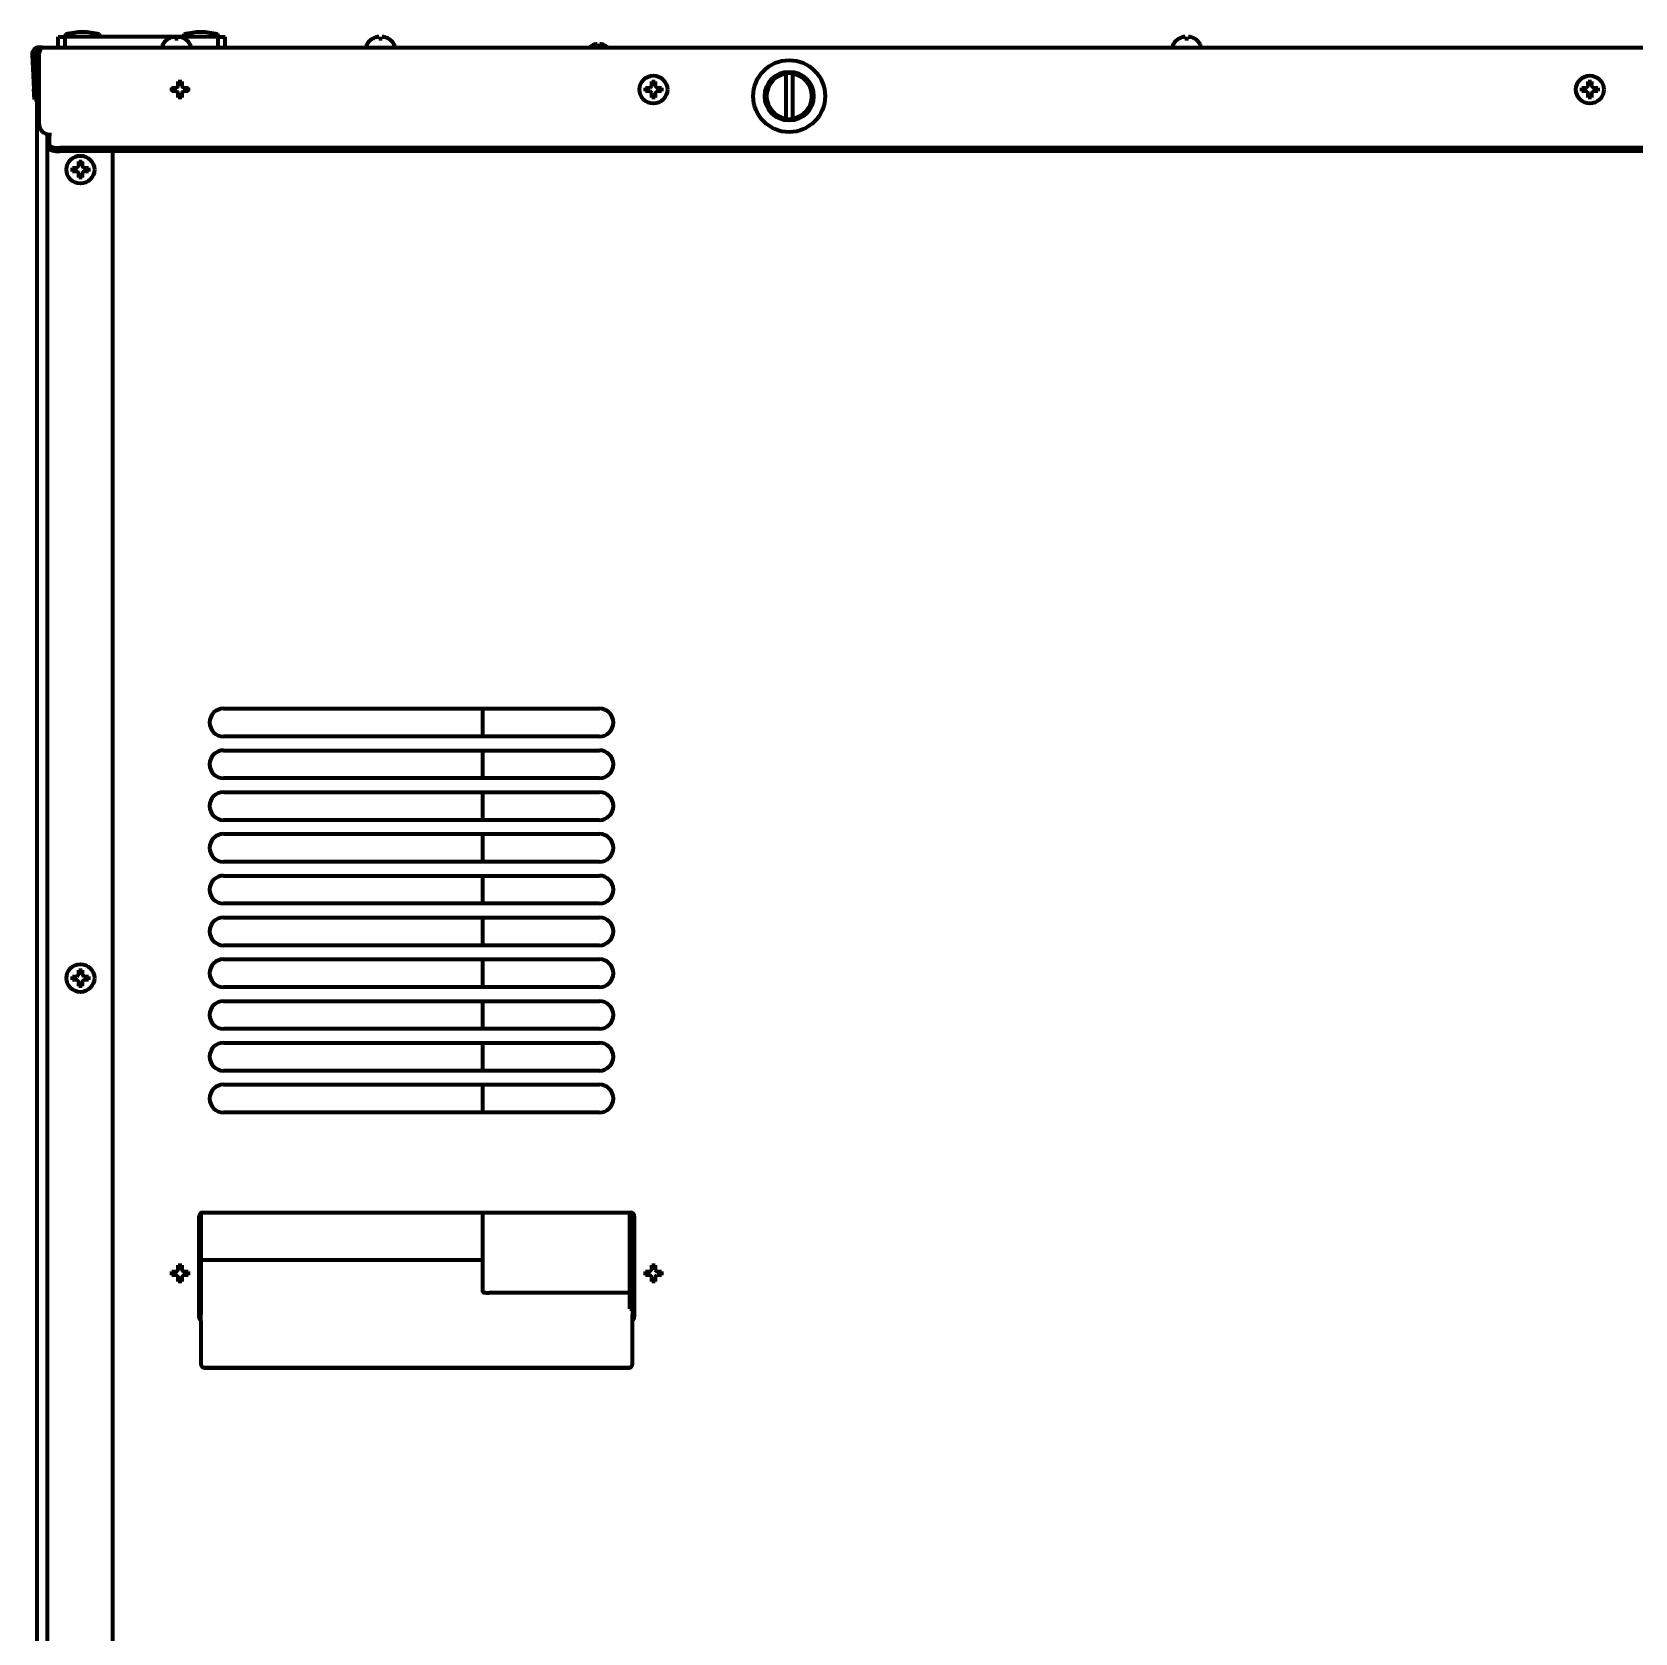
# Model space of a CAD drawing. Header units: inches. Extents: x -3055 to 7244, y 299 to 5591.
# Drawn here: x 6314.1 to 6774.5, y 3357.7 to 3817.5 of the extents above; entities that cross this region are included whole.
import ezdxf

# ---------------------------------------------------------------- set-up
doc = ezdxf.new("R2010")
doc.units = ezdxf.units.IN

msp = doc.modelspace()

# ---------------------------------------------------------------- linework, layer by layer
at = {"linetype": 'Continuous', "lineweight": 70}
for p, q in [((6317.07, 3813.12), (6316.07, 3813.12)), ((6317.07, 3813.12), (7206.07, 3813.12)), ((6321.57, 3813.12), (6321.57, 3816.12)), ((6321.57, 3816.12), (6323.57, 3816.12)), ((6323.57, 3816.5), (6323.57, 3816.12)), ((6354.52, 3816.12), (6323.57, 3816.12)), ((6323.57, 3813.12), (6323.57, 3816.12)), ((6333.57, 3816.12), (6333.57, 3816.5)), ((6351.57, 3813.72), (6351.57, 3813.52)), ((6353.27, 3815.57), (6353.27, 3815.6)), ((6356.07, 3816.12), (6355.07, 3816.12)), ((6367.57, 3816.12), (6356.63, 3816.12)), ((6357.57, 3816.5), (6357.57, 3816.12)), ((6357.87, 3815.6), (6357.87, 3815.57)), ((6359.57, 3813.52), (6359.57, 3813.72)), ((6367.57, 3816.12), (6367.57, 3816.5)), ((6367.57, 3813.12), (6367.57, 3816.12)), ((6367.57, 3816.12), (6369.57, 3816.12)), ((6369.57, 3813.12), (6369.57, 3816.12)), ((6410.17, 3813.72), (6410.17, 3813.52)), ((6411.87, 3815.57), (6411.87, 3815.6)), ((6416.47, 3815.6), (6416.47, 3815.57)), ((6418.17, 3813.52), (6418.17, 3813.72)), ((6474.95, 3813.6), (6474.95, 3813.62)), ((6476.45, 3813.6), (6476.45, 3814)), ((6477.2, 3814), (6477.2, 3813.6)), ((6478.7, 3813.62), (6478.7, 3813.6)), ((6641.77, 3813.72), (6641.77, 3813.52)), ((6643.47, 3815.57), (6643.47, 3815.6)), ((6648.07, 3815.6), (6648.07, 3815.57)), ((6649.77, 3813.52), (6649.77, 3813.72)), ((6314.08, 3811.02), (6314.59, 3801.12)), ((6315.07, 3811.07), (6315.59, 3801.17)), ((6315.57, 3811.63), (6316.38, 3811.63)), ((6315.57, 3811.63), (6315.57, 3808.63)), ((6315.57, 3810.02), (6316.07, 3810.02)), ((6315.57, 3801.55), (6315.57, 3810.02)), ((6316.07, 3791.12), (6316.07, 3811.12)), ((6314.75, 3798.12), (6314.59, 3801.12)), ((6315.59, 3801.17), (6315.75, 3798.18)), ((6354.27, 3801.02), (6354.27, 3801.52)), ((6354.27, 3800.52), (6354.27, 3801.02)), ((6358.87, 3801.52), (6358.87, 3801.02)), ((6358.87, 3801.02), (6358.87, 3800.52)), ((6490.27, 3801.02), (6490.27, 3801.52)), ((6490.27, 3800.52), (6490.27, 3801.02)), ((6494.87, 3801.52), (6494.87, 3801.02)), ((6494.87, 3801.02), (6494.87, 3800.52)), ((6759.27, 3801.02), (6759.27, 3801.52)), ((6759.27, 3800.52), (6759.27, 3801.02)), ((6763.87, 3801.52), (6763.87, 3801.02)), ((6763.87, 3801.02), (6763.87, 3800.52)), ((6314.75, 3798.12), (6315.75, 3798.18)), ((6315.57, 2146.62), (6315.57, 3798.15)), ((6318.37, 3788.2), (6318.37, 2487.22)), ((6319.05, 3788.62), (6319.05, 3788.12)), ((6319.07, 3788.62), (6319.05, 3788.62)), ((6319.07, 3788.62), (6319.07, 3787.66)), ((6319.07, 3785.02), (6319.07, 3787.66)), ((6319.07, 3785.02), (6319.07, 3784.05)), ((7201.07, 3784.24), (6322.07, 3784.24)), ((7201.07, 3783.28), (6322.07, 3783.28)), ((6337.27, 2485.22), (6337.27, 3783.27)), ((6325.67, 3778.02), (6325.67, 3778.52)), ((6325.67, 3777.52), (6325.67, 3778.02)), ((6330.27, 3778.52), (6330.27, 3778.02)), ((6330.27, 3778.02), (6330.27, 3777.52)), ((6369.07, 3623.22), (6477.07, 3623.22)), ((6443.57, 3615.22), (6443.57, 3623.22)), ((6477.07, 3615.22), (6369.07, 3615.22)), ((6369.07, 3611.22), (6477.07, 3611.22)), ((6443.57, 3603.22), (6443.57, 3611.22)), ((6477.07, 3603.22), (6369.07, 3603.22)), ((6369.07, 3599.22), (6477.07, 3599.22)), ((6443.57, 3591.22), (6443.57, 3599.22)), ((6477.07, 3591.22), (6369.07, 3591.22)), ((6369.07, 3587.22), (6477.07, 3587.22)), ((6443.57, 3579.22), (6443.57, 3587.22)), ((6477.07, 3579.22), (6369.07, 3579.22)), ((6369.07, 3575.22), (6477.07, 3575.22)), ((6443.57, 3567.23), (6443.57, 3575.22)), ((6477.07, 3567.22), (6369.07, 3567.22)), ((6369.07, 3563.22), (6477.07, 3563.22)), ((6443.57, 3555.23), (6443.57, 3563.23)), ((6477.07, 3555.22), (6369.07, 3555.22)), ((6369.07, 3551.22), (6477.07, 3551.22)), ((6443.57, 3543.23), (6443.57, 3551.23)), ((6325.67, 3545.82), (6325.67, 3546.32)), ((6325.67, 3545.32), (6325.67, 3545.82)), ((6330.27, 3546.32), (6330.27, 3545.82)), ((6330.27, 3545.82), (6330.27, 3545.32)), ((6477.07, 3543.22), (6369.07, 3543.22)), ((6369.07, 3539.22), (6477.07, 3539.22)), ((6443.57, 3531.23), (6443.57, 3539.23)), ((6477.07, 3531.22), (6369.07, 3531.22)), ((6369.07, 3527.22), (6477.07, 3527.22)), ((6443.57, 3519.23), (6443.57, 3527.23)), ((6477.07, 3519.22), (6369.07, 3519.22)), ((6369.07, 3515.22), (6477.07, 3515.22)), ((6443.57, 3507.23), (6443.57, 3515.23)), ((6477.07, 3507.22), (6369.07, 3507.22)), ((6362.07, 3448.47), (6362.07, 3477.47)), ((6362.57, 3478.34), (6362.57, 3449.67)), ((6363.07, 3478.47), (6486.07, 3478.47)), ((6443.57, 3455.61), (6443.57, 3478.47)), ((6485.77, 3451.87), (6485.77, 3478.48)), ((6486.57, 3451.87), (6486.57, 3478.34)), ((6486.57, 3478.34), (6486.57, 3449.67)), ((6487.07, 3477.47), (6487.07, 3448.47)), ((6443.57, 3464.8), (6362.57, 3464.8)), ((6354.27, 3461.02), (6354.27, 3461.52)), ((6354.27, 3460.52), (6354.27, 3461.02)), ((6358.87, 3461.52), (6358.87, 3461.02)), ((6358.87, 3461.02), (6358.87, 3460.52)), ((6490.27, 3461.02), (6490.27, 3461.52)), ((6490.27, 3460.52), (6490.27, 3461.02)), ((6494.87, 3461.52), (6494.87, 3461.02)), ((6494.87, 3461.02), (6494.87, 3460.52)), ((6484.77, 3455.44), (6445.37, 3455.44)), ((6362.57, 3449.66), (6362.57, 3449.23)), ((6362.57, 3447.33), (6362.57, 3449.23)), ((6485.77, 3450.87), (6485.77, 3451.87)), ((6485.77, 3450.87), (6486.57, 3450.87)), ((6486.57, 3449.66), (6486.57, 3449.23)), ((6486.57, 3447.33), (6486.57, 3449.23)), ((6362.17, 3447.78), (6362.55, 3448.15)), ((6362.27, 3447.88), (6362.57, 3448.18)), ((6362.57, 3447.33), (6362.57, 3434.95)), ((6486.88, 3447.88), (6486.57, 3448.18)), ((6486.57, 3434.95), (6486.57, 3447.33)), ((6486.97, 3447.78), (6486.6, 3448.15)), ((6362.57, 3434.92), (6362.57, 3434.95)), ((6363.57, 3433.95), (6485.57, 3433.95)), ((6363.57, 3433.92), (6485.57, 3433.92)), ((6486.57, 3434.92), (6486.57, 3434.95))]:
    msp.add_line(p, q, dxfattribs=at)
for centre, radius in [((6531.57, 3799.12), 10.33), ((6492.57, 3801.02), 4), ((6531.57, 3799.12), 7.01), ((6761.57, 3801.02), 4), ((6327.97, 3778.02), 4), ((6327.97, 3545.82), 4)]:
    msp.add_circle(centre, radius, dxfattribs=at)
for centre, radius, start, end in [((6328.57, 3801.5), 16.03, 90, 107.3908), ((6328.57, 3801.5), 16.03, 72.6092, 90), ((6362.57, 3801.5), 16.03, 90, 107.3908), ((6362.57, 3801.5), 16.03, 72.6092, 90), ((6316.07, 3811.12), 2, 90, 183), ((6323.82, 3810.38), 3.75, 126.87, 132.9149), ((6323.87, 3816.5), 0.3, 107.3908, 180), ((6333.27, 3816.5), 0.3, 0, 72.6092), ((6351.97, 3813.72), 0.4, 149.6988, 180), ((6351.97, 3813.52), 0.4, 180, 270), ((6355.77, 3811.5), 4.8, 121.3727, 149.6988), ((6357.87, 3816.5), 0.3, 107.3908, 180), ((6355.37, 3811.5), 4.8, 30.3012, 58.6273), ((6359.17, 3813.52), 0.4, 270, 0), ((6359.17, 3813.72), 0.4, 0, 30.3012), ((6367.27, 3816.5), 0.3, 0, 72.6092), ((6410.57, 3813.72), 0.4, 149.6988, 180), ((6410.57, 3813.52), 0.4, 180, 270), ((6414.37, 3811.5), 4.8, 121.3727, 149.6988), ((6413.97, 3811.5), 4.8, 30.3012, 58.6273), ((6417.77, 3813.52), 0.4, 270, 0), ((6417.77, 3813.72), 0.4, 0, 30.3012), ((6476.82, 3810.38), 3.75, 120, 132.9149), ((6476.82, 3810.38), 3.73, 103.5627, 120.1668), ((6476.82, 3810.38), 3.25, 83.3693, 96.6307), ((6476.82, 3810.38), 3.73, 59.8332, 76.4373), ((6476.82, 3810.38), 3.75, 47.0851, 60), ((6642.17, 3813.72), 0.4, 149.6988, 180), ((6642.17, 3813.52), 0.4, 180, 270), ((6645.97, 3811.5), 4.8, 121.3727, 149.6988), ((6645.57, 3811.5), 4.8, 30.3012, 58.6273), ((6649.37, 3813.52), 0.4, 270, 0), ((6649.37, 3813.72), 0.4, 0, 30.3012), ((6316.07, 3811.12), 1, 90, 183), ((6317.57, 3810.02), 2, 139.1583, 180), ((6531.57, 3799.12), 6.5, 98.8499, 261.1501), ((6531.57, 3799.12), 6.57, 81.2466, 98.7534), ((6531.57, 3799.12), 6.5, 278.8499, 81.1501), ((6356.57, 3801.02), 2.25, 166.9613, 193.1119), ((6356.57, 3801.02), 2.25, 347.0512, 13.1175), ((6319.07, 3791.12), 3, 180, 269.618), ((6531.57, 3799.12), 6.57, 261.2466, 278.7534), ((6369.07, 3619.22), 4, 90, 270), ((6477.07, 3619.22), 4, 270, 90), ((6369.07, 3607.22), 4, 90, 270), ((6477.07, 3607.22), 4, 270, 90), ((6369.07, 3595.22), 4, 90, 270), ((6477.07, 3595.22), 4, 270, 90), ((6369.07, 3583.22), 4, 90, 270), ((6477.07, 3583.22), 4, 270, 90), ((6369.07, 3571.22), 4, 90, 270), ((6477.07, 3571.22), 4, 270, 90), ((6369.07, 3559.22), 4, 90, 270), ((6477.07, 3559.22), 4, 270, 90), ((6369.07, 3547.22), 4, 90, 270), ((6477.07, 3547.22), 4, 270, 90), ((6369.07, 3535.22), 4, 90, 270), ((6477.07, 3535.22), 4, 270, 90), ((6369.07, 3523.22), 4, 90, 270), ((6477.07, 3523.22), 4, 270, 90), ((6369.07, 3511.22), 4, 90, 270), ((6477.07, 3511.22), 4, 270, 90), ((6363.07, 3477.47), 1, 90, 180), ((6486.07, 3477.47), 1, 0, 90), ((6363.07, 3448.47), 1, 180, 240.0005), ((6486.07, 3448.47), 1, 300.0023, 0)]:
    msp.add_arc(centre, radius, start, end, dxfattribs=at)
for centre, major_axis, ratio, start_param, end_param in [((6476.2, 3810.38), (0, -3.64), 0.707107, 3.044426, 3.23876), ((6477.45, 3810.38), (0, 3.64), 0.707107, 6.186018, 6.380352), ((6322.07, 3785.02), (-3, 0), 0.258819, 0, 1.570796), ((6322.07, 3784.05), (3, 0), 0.258819, 3.141593, 4.712389), ((6362.56, 3446.18), (0.01, 2), 0.083873, 0.008605, 0.147661), ((6486.58, 3446.18), (-0.01, 2), 0.083873, 6.135524, 6.27458), ((6363.57, 3434.95), (-1, 0), 0.999391, 0, 1.570796), ((6363.57, 3434.92), (1, 0), 0.999391, 3.141593, 4.712389), ((6485.57, 3434.95), (-1, 0), 0.999391, 1.570796, 3.141593), ((6485.57, 3434.92), (1, 0), 0.999391, 4.712389, 6.283185)]:
    msp.add_ellipse(centre, major_axis=major_axis, ratio=ratio, start_param=start_param, end_param=end_param, dxfattribs=at)
for points in [[(6316.07, 3811.12), (6316.1, 3811.19), (6316.14, 3811.33), (6316.21, 3811.54), (6316.27, 3811.74), (6316.34, 3811.94), (6316.41, 3812.13), (6316.47, 3812.3), (6316.54, 3812.46), (6316.61, 3812.61), (6316.67, 3812.74), (6316.74, 3812.86), (6316.81, 3812.95), (6316.87, 3813.03), (6316.94, 3813.08), (6317.01, 3813.12), (6317.05, 3813.12), (6317.07, 3813.12)], [(6354.57, 3816.12), (6354.52, 3816.11), (6354.41, 3816.08), (6354.25, 3816.02), (6354.09, 3815.97), (6353.93, 3815.91), (6353.78, 3815.84), (6353.63, 3815.77), (6353.46, 3815.68), (6353.34, 3815.61), (6353.27, 3815.57)], [(6355.07, 3816.12), (6355.05, 3816.12), (6355, 3816.13), (6354.92, 3816.13), (6354.85, 3816.14), (6354.78, 3816.14), (6354.71, 3816.13), (6354.64, 3816.13), (6354.6, 3816.12), (6354.57, 3816.12)], [(6356.07, 3815.57), (6355.91, 3815.59), (6355.57, 3815.61), (6355.24, 3815.59), (6355.07, 3815.57)], [(6356.57, 3816.12), (6356.55, 3816.12), (6356.5, 3816.13), (6356.43, 3816.13), (6356.36, 3816.14), (6356.29, 3816.14), (6356.22, 3816.13), (6356.14, 3816.13), (6356.1, 3816.12), (6356.07, 3816.12)], [(6356.07, 3816.12), (6356.07, 3816.11), (6356.07, 3816.08), (6356.07, 3816.02), (6356.07, 3815.97), (6356.07, 3815.91), (6356.07, 3815.84), (6356.07, 3815.77), (6356.07, 3815.68), (6356.07, 3815.61), (6356.07, 3815.57)], [(6413.17, 3816.12), (6413.12, 3816.11), (6413.01, 3816.08), (6412.85, 3816.02), (6412.69, 3815.97), (6412.53, 3815.91), (6412.38, 3815.84), (6412.23, 3815.77), (6412.06, 3815.68), (6411.94, 3815.61), (6411.87, 3815.57)], [(6413.67, 3816.12), (6413.65, 3816.12), (6413.6, 3816.13), (6413.52, 3816.13), (6413.45, 3816.14), (6413.38, 3816.14), (6413.31, 3816.13), (6413.24, 3816.13), (6413.2, 3816.12), (6413.17, 3816.12)], [(6414.67, 3815.57), (6414.51, 3815.59), (6414.17, 3815.61), (6413.84, 3815.59), (6413.67, 3815.57)], [(6415.17, 3816.12), (6415.15, 3816.12), (6415.1, 3816.13), (6415.03, 3816.13), (6414.96, 3816.14), (6414.89, 3816.14), (6414.82, 3816.13), (6414.74, 3816.13), (6414.7, 3816.12), (6414.67, 3816.12)], [(6414.67, 3816.12), (6414.67, 3816.11), (6414.67, 3816.08), (6414.67, 3816.02), (6414.67, 3815.97), (6414.67, 3815.91), (6414.67, 3815.84), (6414.67, 3815.77), (6414.67, 3815.68), (6414.67, 3815.61), (6414.67, 3815.57)], [(6644.77, 3816.12), (6644.72, 3816.11), (6644.61, 3816.08), (6644.45, 3816.02), (6644.29, 3815.97), (6644.13, 3815.91), (6643.98, 3815.84), (6643.83, 3815.77), (6643.66, 3815.68), (6643.54, 3815.61), (6643.47, 3815.57)], [(6645.27, 3816.12), (6645.25, 3816.12), (6645.2, 3816.13), (6645.12, 3816.13), (6645.05, 3816.14), (6644.98, 3816.14), (6644.91, 3816.13), (6644.84, 3816.13), (6644.8, 3816.12), (6644.77, 3816.12)], [(6646.27, 3815.57), (6646.11, 3815.59), (6645.77, 3815.61), (6645.44, 3815.59), (6645.27, 3815.57)], [(6646.77, 3816.12), (6646.75, 3816.12), (6646.7, 3816.13), (6646.63, 3816.13), (6646.56, 3816.14), (6646.49, 3816.14), (6646.42, 3816.13), (6646.34, 3816.13), (6646.3, 3816.12), (6646.27, 3816.12)], [(6646.27, 3816.12), (6646.27, 3816.11), (6646.27, 3816.08), (6646.27, 3816.02), (6646.27, 3815.97), (6646.27, 3815.91), (6646.27, 3815.84), (6646.27, 3815.77), (6646.27, 3815.68), (6646.27, 3815.61), (6646.27, 3815.57)], [(6356.07, 3802.02), (6356.07, 3802.08), (6356.07, 3802.19), (6356.07, 3802.35), (6356.07, 3802.51), (6356.07, 3802.66), (6356.07, 3802.81), (6356.07, 3802.97), (6356.07, 3803.14), (6356.07, 3803.26), (6356.07, 3803.32)], [(6356.07, 3803.32), (6356.24, 3803.32), (6356.57, 3803.32), (6356.91, 3803.32), (6357.07, 3803.32)], [(6492.07, 3802.02), (6492.07, 3802.08), (6492.07, 3802.19), (6492.07, 3802.35), (6492.07, 3802.51), (6492.07, 3802.66), (6492.07, 3802.81), (6492.07, 3802.97), (6492.07, 3803.14), (6492.07, 3803.26), (6492.07, 3803.32)], [(6492.07, 3803.32), (6492.24, 3803.32), (6492.57, 3803.32), (6492.91, 3803.32), (6493.07, 3803.32)], [(6530.57, 3805.55), (6530.57, 3805.28), (6530.57, 3804.77), (6530.57, 3804.06), (6530.57, 3803.41), (6530.57, 3802.81), (6530.57, 3802.25), (6530.57, 3801.75), (6530.57, 3801.29), (6530.57, 3800.87), (6530.57, 3800.49), (6530.57, 3800.16), (6530.57, 3799.87), (6530.57, 3799.61), (6530.57, 3799.37), (6530.57, 3799.12), (6530.57, 3798.87), (6530.57, 3798.63), (6530.57, 3798.38), (6530.57, 3798.08), (6530.57, 3797.75), (6530.57, 3797.38), (6530.57, 3796.96), (6530.57, 3796.5), (6530.57, 3795.99), (6530.57, 3795.44), (6530.57, 3794.84), (6530.57, 3794.19), (6530.57, 3793.48), (6530.57, 3792.97), (6530.57, 3792.7)], [(6532.57, 3792.7), (6532.57, 3792.97), (6532.57, 3793.48), (6532.57, 3794.19), (6532.57, 3794.84), (6532.57, 3795.44), (6532.57, 3795.99), (6532.57, 3796.5), (6532.57, 3796.96), (6532.57, 3797.38), (6532.57, 3797.75), (6532.57, 3798.09), (6532.57, 3798.38), (6532.57, 3798.63), (6532.57, 3798.88), (6532.57, 3799.12), (6532.57, 3799.37), (6532.57, 3799.62), (6532.57, 3799.87), (6532.57, 3800.16), (6532.57, 3800.5), (6532.57, 3800.87), (6532.57, 3801.29), (6532.57, 3801.75), (6532.57, 3802.25), (6532.57, 3802.81), (6532.57, 3803.41), (6532.57, 3804.06), (6532.57, 3804.77), (6532.57, 3805.28), (6532.57, 3805.55)], [(6761.07, 3802.02), (6761.07, 3802.08), (6761.07, 3802.19), (6761.07, 3802.35), (6761.07, 3802.51), (6761.07, 3802.66), (6761.07, 3802.81), (6761.07, 3802.97), (6761.07, 3803.14), (6761.07, 3803.26), (6761.07, 3803.32)], [(6761.07, 3803.32), (6761.24, 3803.32), (6761.57, 3803.32), (6761.91, 3803.32), (6762.07, 3803.32)], [(6355.57, 3800.52), (6355.52, 3800.52), (6355.41, 3800.52), (6355.25, 3800.52), (6355.09, 3800.52), (6354.93, 3800.52), (6354.78, 3800.52), (6354.63, 3800.52), (6354.46, 3800.52), (6354.34, 3800.52), (6354.27, 3800.52)], [(6355.57, 3801.52), (6355.6, 3801.55), (6355.64, 3801.59), (6355.72, 3801.67), (6355.79, 3801.74), (6355.86, 3801.81), (6355.93, 3801.88), (6356, 3801.95), (6356.05, 3802), (6356.07, 3802.02)], [(6356.07, 3800.02), (6356.05, 3800.05), (6356, 3800.1), (6355.92, 3800.17), (6355.85, 3800.25), (6355.78, 3800.32), (6355.71, 3800.39), (6355.64, 3800.45), (6355.6, 3800.5), (6355.57, 3800.52)], [(6357.07, 3798.72), (6356.91, 3798.72), (6356.57, 3798.72), (6356.24, 3798.72), (6356.07, 3798.72)], [(6357.07, 3802.02), (6357.1, 3802), (6357.15, 3801.95), (6357.22, 3801.87), (6357.3, 3801.8), (6357.37, 3801.73), (6357.44, 3801.66), (6357.5, 3801.59), (6357.55, 3801.55), (6357.57, 3801.52)], [(6357.57, 3800.52), (6357.55, 3800.5), (6357.5, 3800.45), (6357.43, 3800.38), (6357.36, 3800.31), (6357.29, 3800.24), (6357.22, 3800.17), (6357.14, 3800.09), (6357.1, 3800.05), (6357.07, 3800.02)], [(6357.07, 3800.02), (6357.07, 3799.97), (6357.07, 3799.86), (6357.07, 3799.7), (6357.07, 3799.54), (6357.07, 3799.39), (6357.07, 3799.23), (6357.07, 3799.08), (6357.07, 3798.91), (6357.07, 3798.79), (6357.07, 3798.72)], [(6357.57, 3801.52), (6357.63, 3801.52), (6357.74, 3801.52), (6357.9, 3801.52), (6358.06, 3801.52), (6358.21, 3801.52), (6358.36, 3801.52), (6358.52, 3801.52), (6358.69, 3801.52), (6358.81, 3801.52), (6358.87, 3801.52)], [(6491.57, 3800.52), (6491.52, 3800.52), (6491.41, 3800.52), (6491.25, 3800.52), (6491.09, 3800.52), (6490.93, 3800.52), (6490.78, 3800.52), (6490.63, 3800.52), (6490.46, 3800.52), (6490.34, 3800.52), (6490.27, 3800.52)], [(6491.57, 3801.52), (6491.6, 3801.55), (6491.64, 3801.59), (6491.72, 3801.67), (6491.79, 3801.74), (6491.86, 3801.81), (6491.93, 3801.88), (6492, 3801.95), (6492.05, 3802), (6492.07, 3802.02)], [(6492.07, 3800.02), (6492.05, 3800.05), (6492, 3800.1), (6491.92, 3800.17), (6491.85, 3800.25), (6491.78, 3800.32), (6491.71, 3800.39), (6491.64, 3800.45), (6491.6, 3800.5), (6491.57, 3800.52)], [(6493.07, 3798.72), (6492.91, 3798.72), (6492.57, 3798.72), (6492.24, 3798.72), (6492.07, 3798.72)], [(6493.07, 3802.02), (6493.1, 3802), (6493.15, 3801.95), (6493.22, 3801.87), (6493.3, 3801.8), (6493.37, 3801.73), (6493.44, 3801.66), (6493.5, 3801.59), (6493.55, 3801.55), (6493.57, 3801.52)], [(6493.57, 3800.52), (6493.55, 3800.5), (6493.5, 3800.45), (6493.43, 3800.38), (6493.36, 3800.31), (6493.29, 3800.24), (6493.22, 3800.17), (6493.14, 3800.09), (6493.1, 3800.05), (6493.07, 3800.02)], [(6493.07, 3800.02), (6493.07, 3799.97), (6493.07, 3799.86), (6493.07, 3799.7), (6493.07, 3799.54), (6493.07, 3799.39), (6493.07, 3799.23), (6493.07, 3799.08), (6493.07, 3798.91), (6493.07, 3798.79), (6493.07, 3798.72)], [(6493.57, 3801.52), (6493.63, 3801.52), (6493.74, 3801.52), (6493.9, 3801.52), (6494.06, 3801.52), (6494.21, 3801.52), (6494.36, 3801.52), (6494.52, 3801.52), (6494.69, 3801.52), (6494.81, 3801.52), (6494.87, 3801.52)], [(6760.57, 3800.52), (6760.52, 3800.52), (6760.41, 3800.52), (6760.25, 3800.52), (6760.09, 3800.52), (6759.93, 3800.52), (6759.78, 3800.52), (6759.63, 3800.52), (6759.46, 3800.52), (6759.34, 3800.52), (6759.27, 3800.52)], [(6760.57, 3801.52), (6760.6, 3801.55), (6760.64, 3801.59), (6760.72, 3801.67), (6760.79, 3801.74), (6760.86, 3801.81), (6760.93, 3801.88), (6761, 3801.95), (6761.05, 3802), (6761.07, 3802.02)], [(6761.07, 3800.02), (6761.05, 3800.05), (6761, 3800.1), (6760.92, 3800.17), (6760.85, 3800.25), (6760.78, 3800.32), (6760.71, 3800.39), (6760.64, 3800.45), (6760.6, 3800.5), (6760.57, 3800.52)], [(6762.07, 3798.72), (6761.91, 3798.72), (6761.57, 3798.72), (6761.24, 3798.72), (6761.07, 3798.72)], [(6762.07, 3802.02), (6762.1, 3802), (6762.15, 3801.95), (6762.22, 3801.87), (6762.3, 3801.8), (6762.37, 3801.73), (6762.44, 3801.66), (6762.5, 3801.59), (6762.55, 3801.55), (6762.57, 3801.52)], [(6762.57, 3800.52), (6762.55, 3800.5), (6762.5, 3800.45), (6762.43, 3800.38), (6762.36, 3800.31), (6762.29, 3800.24), (6762.22, 3800.17), (6762.14, 3800.09), (6762.1, 3800.05), (6762.07, 3800.02)], [(6762.07, 3800.02), (6762.07, 3799.97), (6762.07, 3799.86), (6762.07, 3799.7), (6762.07, 3799.54), (6762.07, 3799.39), (6762.07, 3799.23), (6762.07, 3799.08), (6762.07, 3798.91), (6762.07, 3798.79), (6762.07, 3798.72)], [(6762.57, 3801.52), (6762.63, 3801.52), (6762.74, 3801.52), (6762.9, 3801.52), (6763.06, 3801.52), (6763.21, 3801.52), (6763.36, 3801.52), (6763.52, 3801.52), (6763.69, 3801.52), (6763.81, 3801.52), (6763.87, 3801.52)], [(6327.47, 3779.02), (6327.47, 3779.08), (6327.47, 3779.19), (6327.47, 3779.35), (6327.47, 3779.51), (6327.47, 3779.66), (6327.47, 3779.81), (6327.47, 3779.97), (6327.47, 3780.14), (6327.47, 3780.26), (6327.47, 3780.32)], [(6327.47, 3780.32), (6327.64, 3780.32), (6327.97, 3780.32), (6328.31, 3780.32), (6328.47, 3780.32)], [(6326.97, 3777.52), (6326.92, 3777.52), (6326.81, 3777.52), (6326.65, 3777.52), (6326.49, 3777.52), (6326.33, 3777.52), (6326.18, 3777.52), (6326.03, 3777.52), (6325.86, 3777.52), (6325.74, 3777.52), (6325.67, 3777.52)], [(6326.97, 3778.52), (6327, 3778.55), (6327.04, 3778.59), (6327.12, 3778.67), (6327.19, 3778.74), (6327.26, 3778.81), (6327.33, 3778.88), (6327.4, 3778.95), (6327.45, 3779), (6327.47, 3779.02)], [(6327.47, 3777.02), (6327.45, 3777.05), (6327.4, 3777.1), (6327.32, 3777.17), (6327.25, 3777.25), (6327.18, 3777.32), (6327.11, 3777.39), (6327.04, 3777.45), (6327, 3777.5), (6326.97, 3777.52)], [(6328.47, 3775.72), (6328.31, 3775.72), (6327.97, 3775.72), (6327.64, 3775.72), (6327.47, 3775.72)], [(6328.47, 3779.02), (6328.5, 3779), (6328.55, 3778.95), (6328.62, 3778.87), (6328.7, 3778.8), (6328.77, 3778.73), (6328.84, 3778.66), (6328.9, 3778.59), (6328.95, 3778.55), (6328.97, 3778.52)], [(6328.97, 3777.52), (6328.95, 3777.5), (6328.9, 3777.45), (6328.83, 3777.38), (6328.76, 3777.31), (6328.69, 3777.24), (6328.62, 3777.17), (6328.54, 3777.09), (6328.5, 3777.05), (6328.47, 3777.02)], [(6328.47, 3777.02), (6328.47, 3776.97), (6328.47, 3776.86), (6328.47, 3776.7), (6328.47, 3776.54), (6328.47, 3776.39), (6328.47, 3776.23), (6328.47, 3776.08), (6328.47, 3775.91), (6328.47, 3775.79), (6328.47, 3775.72)], [(6328.97, 3778.52), (6329.03, 3778.52), (6329.14, 3778.52), (6329.3, 3778.52), (6329.46, 3778.52), (6329.61, 3778.52), (6329.76, 3778.52), (6329.92, 3778.52), (6330.09, 3778.52), (6330.21, 3778.52), (6330.27, 3778.52)], [(6326.97, 3546.32), (6327, 3546.35), (6327.04, 3546.39), (6327.12, 3546.47), (6327.19, 3546.54), (6327.26, 3546.61), (6327.33, 3546.68), (6327.4, 3546.75), (6327.45, 3546.8), (6327.47, 3546.82)], [(6327.47, 3546.82), (6327.47, 3546.88), (6327.47, 3546.99), (6327.47, 3547.15), (6327.47, 3547.31), (6327.47, 3547.46), (6327.47, 3547.61), (6327.47, 3547.77), (6327.47, 3547.94), (6327.47, 3548.06), (6327.47, 3548.12)], [(6327.47, 3548.12), (6327.64, 3548.12), (6327.97, 3548.12), (6328.31, 3548.12), (6328.47, 3548.12)], [(6328.47, 3546.82), (6328.5, 3546.8), (6328.55, 3546.75), (6328.62, 3546.67), (6328.7, 3546.6), (6328.77, 3546.53), (6328.84, 3546.46), (6328.9, 3546.39), (6328.95, 3546.35), (6328.97, 3546.32)], [(6328.97, 3546.32), (6329.03, 3546.32), (6329.14, 3546.32), (6329.3, 3546.32), (6329.46, 3546.32), (6329.61, 3546.32), (6329.76, 3546.32), (6329.92, 3546.32), (6330.09, 3546.32), (6330.21, 3546.32), (6330.27, 3546.32)], [(6326.97, 3545.32), (6326.92, 3545.32), (6326.81, 3545.32), (6326.65, 3545.32), (6326.49, 3545.32), (6326.33, 3545.32), (6326.18, 3545.32), (6326.03, 3545.32), (6325.86, 3545.32), (6325.74, 3545.32), (6325.67, 3545.32)], [(6327.47, 3544.82), (6327.45, 3544.85), (6327.4, 3544.9), (6327.32, 3544.97), (6327.25, 3545.05), (6327.18, 3545.12), (6327.11, 3545.19), (6327.04, 3545.25), (6327, 3545.3), (6326.97, 3545.32)], [(6328.47, 3543.52), (6328.31, 3543.52), (6327.97, 3543.52), (6327.64, 3543.52), (6327.47, 3543.52)], [(6328.97, 3545.32), (6328.95, 3545.3), (6328.9, 3545.25), (6328.83, 3545.18), (6328.76, 3545.11), (6328.69, 3545.04), (6328.62, 3544.97), (6328.54, 3544.89), (6328.5, 3544.85), (6328.47, 3544.82)], [(6328.47, 3544.82), (6328.47, 3544.77), (6328.47, 3544.66), (6328.47, 3544.5), (6328.47, 3544.34), (6328.47, 3544.19), (6328.47, 3544.03), (6328.47, 3543.88), (6328.47, 3543.71), (6328.47, 3543.59), (6328.47, 3543.52)], [(6356.07, 3462.02), (6356.07, 3462.08), (6356.07, 3462.19), (6356.07, 3462.35), (6356.07, 3462.51), (6356.07, 3462.66), (6356.07, 3462.81), (6356.07, 3462.97), (6356.07, 3463.14), (6356.07, 3463.26), (6356.07, 3463.32)], [(6356.07, 3463.32), (6356.24, 3463.32), (6356.57, 3463.32), (6356.91, 3463.32), (6357.07, 3463.32)], [(6492.07, 3462.02), (6492.07, 3462.08), (6492.07, 3462.19), (6492.07, 3462.35), (6492.07, 3462.51), (6492.07, 3462.66), (6492.07, 3462.81), (6492.07, 3462.97), (6492.07, 3463.14), (6492.07, 3463.26), (6492.07, 3463.32)], [(6492.07, 3463.32), (6492.24, 3463.32), (6492.57, 3463.32), (6492.91, 3463.32), (6493.07, 3463.32)], [(6355.57, 3460.52), (6355.52, 3460.52), (6355.41, 3460.52), (6355.25, 3460.52), (6355.09, 3460.52), (6354.93, 3460.52), (6354.78, 3460.52), (6354.63, 3460.52), (6354.46, 3460.52), (6354.34, 3460.52), (6354.27, 3460.52)], [(6355.57, 3461.52), (6355.6, 3461.55), (6355.64, 3461.59), (6355.72, 3461.67), (6355.79, 3461.74), (6355.86, 3461.81), (6355.93, 3461.88), (6356, 3461.95), (6356.05, 3462), (6356.07, 3462.02)], [(6356.07, 3460.02), (6356.05, 3460.05), (6356, 3460.1), (6355.92, 3460.17), (6355.85, 3460.25), (6355.78, 3460.32), (6355.71, 3460.39), (6355.64, 3460.45), (6355.6, 3460.5), (6355.57, 3460.52)], [(6357.07, 3458.72), (6356.91, 3458.72), (6356.57, 3458.72), (6356.24, 3458.72), (6356.07, 3458.72)], [(6357.07, 3462.02), (6357.1, 3462), (6357.15, 3461.95), (6357.22, 3461.87), (6357.3, 3461.8), (6357.37, 3461.73), (6357.44, 3461.66), (6357.5, 3461.59), (6357.55, 3461.55), (6357.57, 3461.52)], [(6357.57, 3460.52), (6357.55, 3460.5), (6357.5, 3460.45), (6357.43, 3460.38), (6357.36, 3460.31), (6357.29, 3460.24), (6357.22, 3460.17), (6357.14, 3460.09), (6357.1, 3460.05), (6357.07, 3460.02)], [(6357.07, 3460.02), (6357.07, 3459.97), (6357.07, 3459.86), (6357.07, 3459.7), (6357.07, 3459.54), (6357.07, 3459.39), (6357.07, 3459.23), (6357.07, 3459.08), (6357.07, 3458.91), (6357.07, 3458.79), (6357.07, 3458.72)], [(6357.57, 3461.52), (6357.63, 3461.52), (6357.74, 3461.52), (6357.9, 3461.52), (6358.06, 3461.52), (6358.21, 3461.52), (6358.36, 3461.52), (6358.52, 3461.52), (6358.69, 3461.52), (6358.81, 3461.52), (6358.87, 3461.52)], [(6491.57, 3460.52), (6491.52, 3460.52), (6491.41, 3460.52), (6491.25, 3460.52), (6491.09, 3460.52), (6490.93, 3460.52), (6490.78, 3460.52), (6490.63, 3460.52), (6490.46, 3460.52), (6490.34, 3460.52), (6490.27, 3460.52)], [(6491.57, 3461.52), (6491.6, 3461.55), (6491.64, 3461.59), (6491.72, 3461.67), (6491.79, 3461.74), (6491.86, 3461.81), (6491.93, 3461.88), (6492, 3461.95), (6492.05, 3462), (6492.07, 3462.02)], [(6492.07, 3460.02), (6492.05, 3460.05), (6492, 3460.1), (6491.92, 3460.17), (6491.85, 3460.25), (6491.78, 3460.32), (6491.71, 3460.39), (6491.64, 3460.45), (6491.6, 3460.5), (6491.57, 3460.52)], [(6493.07, 3458.72), (6492.91, 3458.72), (6492.57, 3458.72), (6492.24, 3458.72), (6492.07, 3458.72)], [(6493.07, 3462.02), (6493.1, 3462), (6493.15, 3461.95), (6493.22, 3461.87), (6493.3, 3461.8), (6493.37, 3461.73), (6493.44, 3461.66), (6493.5, 3461.59), (6493.55, 3461.55), (6493.57, 3461.52)], [(6493.57, 3460.52), (6493.55, 3460.5), (6493.5, 3460.45), (6493.43, 3460.38), (6493.36, 3460.31), (6493.29, 3460.24), (6493.22, 3460.17), (6493.14, 3460.09), (6493.1, 3460.05), (6493.07, 3460.02)], [(6493.07, 3460.02), (6493.07, 3459.97), (6493.07, 3459.86), (6493.07, 3459.7), (6493.07, 3459.54), (6493.07, 3459.39), (6493.07, 3459.23), (6493.07, 3459.08), (6493.07, 3458.91), (6493.07, 3458.79), (6493.07, 3458.72)], [(6493.57, 3461.52), (6493.63, 3461.52), (6493.74, 3461.52), (6493.9, 3461.52), (6494.06, 3461.52), (6494.21, 3461.52), (6494.36, 3461.52), (6494.52, 3461.52), (6494.69, 3461.52), (6494.81, 3461.52), (6494.87, 3461.52)], [(6443.57, 3455.61), (6443.57, 3455.61), (6443.58, 3455.6), (6443.59, 3455.59), (6443.61, 3455.58), (6443.63, 3455.57), (6443.67, 3455.56), (6443.71, 3455.54), (6443.76, 3455.53), (6443.82, 3455.52), (6443.88, 3455.51), (6443.95, 3455.5), (6444.02, 3455.5), (6444.11, 3455.49), (6444.19, 3455.48), (6444.28, 3455.47), (6444.38, 3455.47), (6444.48, 3455.46), (6444.58, 3455.45), (6444.69, 3455.45), (6444.8, 3455.45), (6444.91, 3455.44), (6445.02, 3455.44), (6445.14, 3455.44), (6445.26, 3455.44), (6445.33, 3455.44), (6445.37, 3455.44)], [(6362.55, 3448.16), (6362.55, 3448.16), (6362.55, 3448.16), (6362.55, 3448.15)], [(6486.59, 3448.16), (6486.6, 3448.16), (6486.6, 3448.16), (6486.6, 3448.15)]]:
    msp.add_open_spline(points, degree=3, dxfattribs=at)
for points, knots in [([(6355.07, 3815.57), (6355.07, 3815.69), (6355.07, 3815.8), (6355.07, 3815.94), (6355.07, 3815.98), (6355.07, 3816.06), (6355.07, 3816.09), (6355.07, 3816.12)], [0, 0, 0, 0, 0.5, 0.5, 0.75, 0.75, 1, 1, 1, 1]), ([(6357.87, 3815.57), (6357.67, 3815.69), (6357.46, 3815.8), (6357.14, 3815.94), (6357.03, 3815.98), (6356.8, 3816.06), (6356.69, 3816.09), (6356.57, 3816.12)], [0, 0, 0, 0, 0.5, 0.5, 0.75, 0.75, 1, 1, 1, 1]), ([(6413.67, 3815.57), (6413.67, 3815.69), (6413.67, 3815.8), (6413.67, 3815.94), (6413.67, 3815.98), (6413.67, 3816.06), (6413.67, 3816.09), (6413.67, 3816.12)], [0, 0, 0, 0, 0.5, 0.5, 0.75, 0.75, 1, 1, 1, 1]), ([(6416.47, 3815.57), (6416.27, 3815.69), (6416.06, 3815.8), (6415.74, 3815.94), (6415.63, 3815.98), (6415.4, 3816.06), (6415.29, 3816.09), (6415.17, 3816.12)], [0, 0, 0, 0, 0.5, 0.5, 0.75, 0.75, 1, 1, 1, 1]), ([(6645.27, 3815.57), (6645.27, 3815.69), (6645.27, 3815.8), (6645.27, 3815.94), (6645.27, 3815.98), (6645.27, 3816.06), (6645.27, 3816.09), (6645.27, 3816.12)], [0, 0, 0, 0, 0.5, 0.5, 0.75, 0.75, 1, 1, 1, 1]), ([(6648.07, 3815.57), (6647.87, 3815.69), (6647.66, 3815.8), (6647.34, 3815.94), (6647.23, 3815.98), (6647, 3816.06), (6646.89, 3816.09), (6646.77, 3816.12)], [0, 0, 0, 0, 0.5, 0.5, 0.75, 0.75, 1, 1, 1, 1]), ([(6357.07, 3803.32), (6357.07, 3803.12), (6357.07, 3802.91), (6357.07, 3802.59), (6357.07, 3802.48), (6357.07, 3802.25), (6357.07, 3802.14), (6357.07, 3802.02)], [0, 0, 0, 0, 0.5, 0.5, 0.75, 0.75, 1, 1, 1, 1]), ([(6493.07, 3803.32), (6493.07, 3803.12), (6493.07, 3802.91), (6493.07, 3802.59), (6493.07, 3802.48), (6493.07, 3802.25), (6493.07, 3802.14), (6493.07, 3802.02)], [0, 0, 0, 0, 0.5, 0.5, 0.75, 0.75, 1, 1, 1, 1]), ([(6762.07, 3803.32), (6762.07, 3803.12), (6762.07, 3802.91), (6762.07, 3802.59), (6762.07, 3802.48), (6762.07, 3802.25), (6762.07, 3802.14), (6762.07, 3802.02)], [0, 0, 0, 0, 0.5, 0.5, 0.75, 0.75, 1, 1, 1, 1]), ([(6354.27, 3801.52), (6354.48, 3801.52), (6354.69, 3801.52), (6355.01, 3801.52), (6355.12, 3801.52), (6355.34, 3801.52), (6355.46, 3801.52), (6355.57, 3801.52)], [0, 0, 0, 0, 0.5, 0.5, 0.75, 0.75, 1, 1, 1, 1]), ([(6356.07, 3798.72), (6356.07, 3798.93), (6356.07, 3799.14), (6356.07, 3799.46), (6356.07, 3799.57), (6356.07, 3799.79), (6356.07, 3799.91), (6356.07, 3800.02)], [0, 0, 0, 0, 0.5, 0.5, 0.75, 0.75, 1, 1, 1, 1]), ([(6358.87, 3800.52), (6358.67, 3800.52), (6358.46, 3800.52), (6358.14, 3800.52), (6358.03, 3800.52), (6357.8, 3800.52), (6357.69, 3800.52), (6357.57, 3800.52)], [0, 0, 0, 0, 0.5, 0.5, 0.75, 0.75, 1, 1, 1, 1]), ([(6490.27, 3801.52), (6490.48, 3801.52), (6490.69, 3801.52), (6491.01, 3801.52), (6491.12, 3801.52), (6491.34, 3801.52), (6491.46, 3801.52), (6491.57, 3801.52)], [0, 0, 0, 0, 0.5, 0.5, 0.75, 0.75, 1, 1, 1, 1]), ([(6492.07, 3798.72), (6492.07, 3798.93), (6492.07, 3799.14), (6492.07, 3799.46), (6492.07, 3799.57), (6492.07, 3799.79), (6492.07, 3799.91), (6492.07, 3800.02)], [0, 0, 0, 0, 0.5, 0.5, 0.75, 0.75, 1, 1, 1, 1]), ([(6494.87, 3800.52), (6494.67, 3800.52), (6494.46, 3800.52), (6494.14, 3800.52), (6494.03, 3800.52), (6493.8, 3800.52), (6493.69, 3800.52), (6493.57, 3800.52)], [0, 0, 0, 0, 0.5, 0.5, 0.75, 0.75, 1, 1, 1, 1]), ([(6759.27, 3801.52), (6759.48, 3801.52), (6759.69, 3801.52), (6760.01, 3801.52), (6760.12, 3801.52), (6760.34, 3801.52), (6760.46, 3801.52), (6760.57, 3801.52)], [0, 0, 0, 0, 0.5, 0.5, 0.75, 0.75, 1, 1, 1, 1]), ([(6761.07, 3798.72), (6761.07, 3798.93), (6761.07, 3799.14), (6761.07, 3799.46), (6761.07, 3799.57), (6761.07, 3799.79), (6761.07, 3799.91), (6761.07, 3800.02)], [0, 0, 0, 0, 0.5, 0.5, 0.75, 0.75, 1, 1, 1, 1]), ([(6763.87, 3800.52), (6763.67, 3800.52), (6763.46, 3800.52), (6763.14, 3800.52), (6763.03, 3800.52), (6762.8, 3800.52), (6762.69, 3800.52), (6762.57, 3800.52)], [0, 0, 0, 0, 0.5, 0.5, 0.75, 0.75, 1, 1, 1, 1]), ([(6328.47, 3780.32), (6328.47, 3780.12), (6328.47, 3779.91), (6328.47, 3779.59), (6328.47, 3779.48), (6328.47, 3779.25), (6328.47, 3779.14), (6328.47, 3779.02)], [0, 0, 0, 0, 0.5, 0.5, 0.75, 0.75, 1, 1, 1, 1]), ([(6325.67, 3778.52), (6325.88, 3778.52), (6326.09, 3778.52), (6326.41, 3778.52), (6326.52, 3778.52), (6326.74, 3778.52), (6326.86, 3778.52), (6326.97, 3778.52)], [0, 0, 0, 0, 0.5, 0.5, 0.75, 0.75, 1, 1, 1, 1]), ([(6327.47, 3775.72), (6327.47, 3775.93), (6327.47, 3776.14), (6327.47, 3776.46), (6327.47, 3776.57), (6327.47, 3776.79), (6327.47, 3776.91), (6327.47, 3777.02)], [0, 0, 0, 0, 0.5, 0.5, 0.75, 0.75, 1, 1, 1, 1]), ([(6330.27, 3777.52), (6330.07, 3777.52), (6329.86, 3777.52), (6329.54, 3777.52), (6329.43, 3777.52), (6329.2, 3777.52), (6329.09, 3777.52), (6328.97, 3777.52)], [0, 0, 0, 0, 0.5, 0.5, 0.75, 0.75, 1, 1, 1, 1]), ([(6325.67, 3546.32), (6325.88, 3546.32), (6326.09, 3546.32), (6326.41, 3546.32), (6326.52, 3546.32), (6326.74, 3546.32), (6326.86, 3546.32), (6326.97, 3546.32)], [0, 0, 0, 0, 0.5, 0.5, 0.75, 0.75, 1, 1, 1, 1]), ([(6328.47, 3548.12), (6328.47, 3547.92), (6328.47, 3547.71), (6328.47, 3547.39), (6328.47, 3547.28), (6328.47, 3547.05), (6328.47, 3546.94), (6328.47, 3546.82)], [0, 0, 0, 0, 0.5, 0.5, 0.75, 0.75, 1, 1, 1, 1]), ([(6327.47, 3543.52), (6327.47, 3543.73), (6327.47, 3543.94), (6327.47, 3544.26), (6327.47, 3544.37), (6327.47, 3544.59), (6327.47, 3544.71), (6327.47, 3544.82)], [0, 0, 0, 0, 0.5, 0.5, 0.75, 0.75, 1, 1, 1, 1]), ([(6330.27, 3545.32), (6330.07, 3545.32), (6329.86, 3545.32), (6329.54, 3545.32), (6329.43, 3545.32), (6329.2, 3545.32), (6329.09, 3545.32), (6328.97, 3545.32)], [0, 0, 0, 0, 0.5, 0.5, 0.75, 0.75, 1, 1, 1, 1]), ([(6357.07, 3463.32), (6357.07, 3463.12), (6357.07, 3462.91), (6357.07, 3462.59), (6357.07, 3462.48), (6357.07, 3462.25), (6357.07, 3462.14), (6357.07, 3462.02)], [0, 0, 0, 0, 0.5, 0.5, 0.75, 0.75, 1, 1, 1, 1]), ([(6493.07, 3463.32), (6493.07, 3463.12), (6493.07, 3462.91), (6493.07, 3462.59), (6493.07, 3462.48), (6493.07, 3462.25), (6493.07, 3462.14), (6493.07, 3462.02)], [0, 0, 0, 0, 0.5, 0.5, 0.75, 0.75, 1, 1, 1, 1]), ([(6354.27, 3461.52), (6354.48, 3461.52), (6354.69, 3461.52), (6355.01, 3461.52), (6355.12, 3461.52), (6355.34, 3461.52), (6355.46, 3461.52), (6355.57, 3461.52)], [0, 0, 0, 0, 0.5, 0.5, 0.75, 0.75, 1, 1, 1, 1]), ([(6356.07, 3458.72), (6356.07, 3458.93), (6356.07, 3459.14), (6356.07, 3459.46), (6356.07, 3459.57), (6356.07, 3459.79), (6356.07, 3459.91), (6356.07, 3460.02)], [0, 0, 0, 0, 0.5, 0.5, 0.75, 0.75, 1, 1, 1, 1]), ([(6358.87, 3460.52), (6358.67, 3460.52), (6358.46, 3460.52), (6358.14, 3460.52), (6358.03, 3460.52), (6357.8, 3460.52), (6357.69, 3460.52), (6357.57, 3460.52)], [0, 0, 0, 0, 0.5, 0.5, 0.75, 0.75, 1, 1, 1, 1]), ([(6490.27, 3461.52), (6490.48, 3461.52), (6490.69, 3461.52), (6491.01, 3461.52), (6491.12, 3461.52), (6491.34, 3461.52), (6491.46, 3461.52), (6491.57, 3461.52)], [0, 0, 0, 0, 0.5, 0.5, 0.75, 0.75, 1, 1, 1, 1]), ([(6492.07, 3458.72), (6492.07, 3458.93), (6492.07, 3459.14), (6492.07, 3459.46), (6492.07, 3459.57), (6492.07, 3459.79), (6492.07, 3459.91), (6492.07, 3460.02)], [0, 0, 0, 0, 0.5, 0.5, 0.75, 0.75, 1, 1, 1, 1]), ([(6494.87, 3460.52), (6494.67, 3460.52), (6494.46, 3460.52), (6494.14, 3460.52), (6494.03, 3460.52), (6493.8, 3460.52), (6493.69, 3460.52), (6493.57, 3460.52)], [0, 0, 0, 0, 0.5, 0.5, 0.75, 0.75, 1, 1, 1, 1]), ([(6485.77, 3455.12), (6485.77, 3455.14), (6485.77, 3455.16), (6485.74, 3455.2), (6485.72, 3455.22), (6485.69, 3455.24), (6485.69, 3455.25), (6485.67, 3455.26), (6485.65, 3455.27), (6485.61, 3455.29), (6485.57, 3455.31), (6485.54, 3455.32), (6485.53, 3455.33), (6485.51, 3455.33), (6485.5, 3455.34), (6485.44, 3455.36), (6485.39, 3455.37), (6485.31, 3455.39), (6485.28, 3455.39), (6485.24, 3455.4), (6485.22, 3455.4), (6485.19, 3455.41), (6485.18, 3455.41), (6485.1, 3455.42), (6485.04, 3455.43), (6484.96, 3455.43), (6484.94, 3455.43), (6484.91, 3455.43), (6484.89, 3455.43), (6484.84, 3455.44), (6484.81, 3455.44), (6484.77, 3455.44)], [0, 0, 0, 0, 0.125, 0.125, 0.25, 0.25, 0.28125, 0.28125, 0.3125, 0.375, 0.4375, 0.4375, 0.46875, 0.46875, 0.5, 0.5, 0.625, 0.625, 0.6875, 0.6875, 0.71875, 0.71875, 0.75, 0.75, 0.875, 0.875, 0.90625, 0.90625, 0.9375, 0.9375, 1, 1, 1, 1])]:
    msp.add_open_spline(points, degree=3, knots=knots, dxfattribs=at)

doc.saveas('drawing.dxf')
